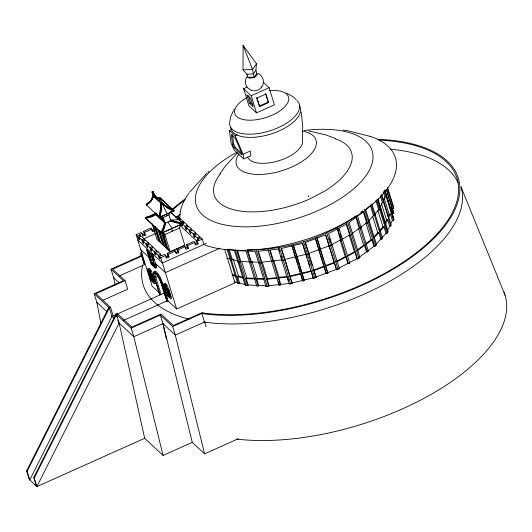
<?xml version="1.0" encoding="UTF-8"?>
<svg xmlns="http://www.w3.org/2000/svg" width="532" height="532" viewBox="0 0 532 532"><rect width="100%" height="100%" fill="white"/><g stroke="black" fill="none" stroke-linecap="round" stroke-linejoin="round"><path stroke-width="0.8" d="M243.024 69.832L243.131 45.419L256.477 63.8L255.892 70.157L256.883 73.363L254.296 77.133L247.919 77.379L246.921 74.174L243.024 69.832L252.594 69.459L256.477 63.8M148.721 268.806L148.727 268.647A5.047 1.144 65.9 0 1 151.407 271.14L155.55 283.237L154.433 283.736L150.649 280.211L147.617 269.145A5.047 1.144 65.9 0 1 150.297 271.639L154.433 283.736M164.827 283.795L164.834 283.636A5.047 1.144 65.9 0 1 167.514 286.13L171.656 298.226L170.546 298.725L166.755 295.2L163.723 284.128A5.047 1.144 65.9 0 1 166.403 286.622L170.546 298.725M160.631 208.724L160.744 203.803M160.864 208.943L160.844 203.224L159.514 198.948L160.637 198.443L161.961 202.725A20.555 4.662 65.9 0 0 164.069 207.513L164.521 208.444A20.555 4.662 65.9 0 0 165.924 211.177L165.931 211.197A20.429 4.635 65.9 0 0 167.361 213.731L167.4 213.884M160.272 212.275L160.777 204.933M160.099 213.458L160.345 211.962M160.165 213.146L159.653 215.812M263.4 82.799L262.961 84.781L261.551 87.381M146.639 249.821L150.736 263.074L151.54 264.584L155.331 268.108L151.374 254.23L146.639 249.821L147.75 249.322M151.374 254.23L152.485 253.731L156.588 266.984L156.448 267.609L155.331 268.108M159.387 216.976L160.465 208.192L160.438 202.473L160.671 204.115M159.726 215.5L159.673 217.342L174.011 210.918L173.565 210.014L167.786 207.181M173.239 210.486L173.405 211.024L167.627 208.192L161.402 202.978L161.336 209.874L160.185 216.943L161.263 208.158L161.236 202.439L167.46 207.653L172.016 209.994L173.804 210.233L169.103 208.039L165.751 205.824M153.655 195.39L153.096 195.636L150.815 200.471L146.293 204.408L146.506 205.093M153.096 195.636L152.764 197.857M153.495 196.394L151.214 201.229L146.699 205.166L146.293 204.408L149.372 202.326L151.374 200.225M155.79 213.438L145.509 218.047L161.615 233.036L182.915 223.493L182.509 222.735L182.961 223.64L161.662 233.182L161.449 232.497A41.237 18.414 87.8 0 0 163.756 227.071L164.774 222.542L163.517 226.845A41.237 18.414 87.8 0 1 161.209 232.271L161.376 232.817M165.006 222.762L165.572 222.509L164.594 225.974M152.119 223.773L156.94 239.333L170.2 251.676L184.777 245.146L179.477 228.029L180.388 224.451M153.116 196.707L151.52 200.251L148.195 203.756M246.702 76.934C244.959 79.933 244.806 83.936 246.915 86.796M233.382 110.716L230.569 117.12L229.897 121.123A36.296 16.705 -17.2 0 0 269.471 130.945A36.296 16.705 -17.2 0 0 296.909 100.501M230.336 249.328L234.359 250.326L245.205 285.371L247.599 285.691L236.753 250.652L245.937 251.031L256.783 286.076L258.1 286.13L247.254 251.084L255.121 251.417L265.967 286.455L268.746 286.349L257.9 251.31L258.2 250.658L261.764 262.163L261.458 262.815L258.685 262.921M261.764 262.163L271.985 261.039L271.679 261.684L273.142 261.525L273.754 260.221L279.047 277.338L278.748 277.99L280.73 284.407L280.43 285.059L278.968 285.219L268.121 250.18L268.421 249.528M284.859 258.838L292.161 283.563L289.189 284.088L278.336 249.049L278.642 248.397M268.746 286.349L269.052 285.697L267.064 279.28L267.37 278.628L262.309 262.289M278.968 285.219L279.267 284.567L269.052 285.697M380.034 207.6L382.362 202.626L380.227 195.716M383.313 200.591L385.022 196.933L383.359 191.567M380.872 208.178L379.742 209.821L378.691 209.781L374.674 214.243M383.911 201.681L383.532 202.493L382.362 202.626M384.829 223.42L386.491 219.869L381.437 203.53M388.174 216.265L389.151 214.177L384.097 197.844M385.334 224.717L387.662 219.736L386.491 219.869M388.692 217.528L390.322 214.05L389.151 214.177M387.655 230.423L389.65 226.153L387.662 219.736M390.681 223.952L392.31 220.467L390.322 214.05M382.003 237.724L385.979 233.315L387.03 233.355L388.154 231.713L378.019 198.975M389.65 226.153L390.814 226.027L391.2 225.216L381.777 194.772M392.31 220.467L393.474 220.341L393.846 218.778L384.902 189.877M119.128 323.064L36.901 486.581L34.248 478.022L116.481 314.505L119.128 323.064L144.671 438.295L36.901 486.581L29.247 479.458L26.6 470.906L108.827 307.383M115.451 314.864L111.986 316.414L29.759 479.937L27.105 471.379L109.339 307.862L110.543 307.323L113.19 315.875M36.389 486.108L33.742 477.55L115.969 314.033L117.173 313.494L131.83 327.133L161.01 314.06L173.339 325.531L202.519 312.457L203.384 313.022A165.033 75.95 -17.2 0 0 432.19 238.981A165.033 75.95 -17.2 0 0 378.884 140.062M152.491 198.363L150.443 201.422L146.533 204.627M162.127 216.484L163.357 217.415L168.957 214.901L170.652 211.683M233.774 109.891L234.226 109.1M219.789 174.037L225.608 165.738L237.445 152.91M255.892 70.157L253.298 73.928L254.296 77.133M189.711 192.152L206.862 173.153M250.093 261.877L240.91 261.498L240.318 262.156L237.924 261.837M257.967 262.203L251.41 261.937L250.811 262.595L249.501 262.542M247.599 285.691L248.198 285.032L246.21 278.615L246.808 277.95L254.456 278.269M258.1 286.13L258.692 285.465L256.71 279.047L257.302 278.389L264.384 278.682M265.967 286.455L266.565 285.797L258.692 285.465M368.882 206.416L365.75 209.887L376.596 244.933L374.787 246.542L373.929 246.329L367.579 251.038M368.782 220.773L373.477 215.566L374.528 215.613L375.273 214.782M369.314 221.398L367.506 223.008L366.641 222.795L360.29 227.503M373.55 237.265L377.727 232.637L378.777 232.684L380.766 239.101L376.071 244.308M379.462 230.708L382.94 226.851L383.991 226.898L385.979 233.315M374.082 237.89L378.777 232.684M380.021 231.3L383.991 226.898M380.766 239.101L381.81 239.147L382.561 238.316L371.948 204.042M207.852 172.275L208.87 171.437M237.698 260.946L232.324 259.609L231.48 260.241L230.403 259.968M245.252 284.54L239.613 283.144L237.624 276.726L238.476 276.095L242.499 277.099M227.078 249.229L237.691 283.503L238.762 283.769L239.613 283.144M247.141 249.774C285.637 250.406 324.886 238.23 356.114 215.666M360.683 212.288L362.638 210.838M374.787 246.542L363.941 211.503L357.59 216.205L368.437 251.25L367.373 252.035L356.526 216.996L349.112 222.482L359.958 257.528L357.597 259.004L356.985 258.632L354.997 252.215L354.385 251.849L349.085 234.732L350.309 235.47L352.676 233.994M352.43 233.322L359.226 228.288L360.091 228.501L361.148 227.716M357.491 249.767L363.669 245.192L364.526 245.405L366.515 251.822L367.373 252.035M366.003 243.463L371.083 239.699L371.941 239.912L373.929 246.329M357.112 250.891L364.526 245.405M365.59 244.62L371.941 239.912M359.1 257.315L366.515 251.822M154.812 214.363L155.896 213.784M145.582 217.734L145.741 218.266A40.858 31.355 34.5 0 0 152.897 216.245L155.936 214.702L155.77 214.17L152.724 215.706A40.858 31.355 34.5 0 1 145.575 217.721L145.901 217.262A41.237 31.641 34.5 0 0 152.232 215.573M168.957 214.901L170.779 220.787L165.173 223.3L155.703 214.482L154.227 215.294M337.64 228.78L328.53 233.601L339.376 268.64L336.616 269.877L328.69 245.352L329.328 246.343L330.791 245.797L332.094 245.106L331.483 244.74L340.586 239.919L337.029 228.414L337.64 228.78L348.487 263.819L349.79 263.134L338.944 228.088L346.744 223.959L357.597 259.004M341.896 239.227L349.697 235.097L346.139 223.593L346.744 223.959M342.502 239.6L341.198 240.291L339.981 239.553L345.275 256.663L345.886 257.036L347.875 263.453L348.487 263.819M336.171 261.485L345.275 256.663M347.29 255.599L354.385 251.849M336.783 261.857L345.886 257.036M347.19 256.344L354.997 252.215M347.875 263.453L338.764 268.274L339.376 268.64M356.985 258.632L349.178 262.761L349.79 263.134M154.061 214.755L155.371 214.11M153.289 215.134L154.626 214.509M263.174 82.174L269.132 87.72L274.432 104.831L256.49 112.87L248.916 105.815L243.616 88.698L247.353 87.029M251.889 90.221L252.015 90.161A4.908 2.254 -17.2 0 0 252.64 90.54M243.616 88.698L251.197 95.753L269.132 87.72M256.53 97.589L257.003 98.021L265.973 94.004L268.62 102.563L259.656 106.58L256.776 98.367M249.481 103.301L253.272 106.826L250.625 98.267L246.835 94.743L249.481 103.301L250.599 102.802L252.76 104.817M259.184 106.147L268.148 102.124L268.62 102.563M243.636 158.915L243.117 154.24L250.326 151.015L250.845 155.683L243.636 158.915L234.16 150.097L231.034 143.002L229.432 130.466L231.593 129.495M229.432 130.466L235.117 135.76L237.279 134.789M232.617 144.578L231.334 134.516L235.204 138.12L241.621 152.95L241.847 154.965L233.96 147.63L232.617 144.578L233.728 144.079L232.544 134.796M233.96 147.63L235.078 147.131L241.741 153.336M163.843 204.66A20.555 17.642 -47.1 0 1 161.961 202.725L160.844 203.224L153.263 196.175L151.939 191.892L153.056 191.394A5.686 1.29 65.9 0 0 154.42 194.28L154.632 194.652A5.686 1.29 65.9 0 0 155.47 195.922L159.62 199.779M151.939 191.892A5.686 1.29 65.9 0 0 153.302 194.785L153.515 195.151A5.686 1.29 65.9 0 0 154.353 196.428L155.47 195.922M160.072 198.237L160.637 197.984L161.036 198.742L157.585 198.376M160.238 198.768L160.804 198.522L172.847 209.734M160.677 202.692L161.562 201.967L161.728 202.506M161.003 203.763L161.888 203.038M147.756 217.209L155.836 213.591M157.864 215.081L158.476 217.063L159.015 216.823L157.386 215.307L156.847 215.546L156.029 212.9M160.019 216.411L159.228 216.438M159.627 217.196L173.964 210.772L173.565 210.014M161.249 218.898L160.165 217.894L159.627 218.133L159.008 216.145M164.022 221.485L162.938 220.474L162.4 220.714L161.376 217.408L163.005 218.918L164.029 222.23M159.427 292.939L152.039 286.063L136.145 234.718L141.093 232.504L142.124 233.455L142.948 236.128L145.376 235.044L144.551 232.371L143.527 231.413L150.809 228.148L151.839 229.106L152.664 231.779L154.486 230.961M175.5 217.089L177.622 216.138L179.164 217.568L179.577 218.905M170.054 220.501L173.971 221.771A40.858 31.355 34.5 0 0 182.19 223.201L182.356 223.739A41.237 31.641 34.5 0 1 175.141 222.576L170.22 221.039L170.054 220.501L170.612 220.255L174.529 221.525A40.858 31.355 34.5 0 0 182.749 222.948M142.124 233.455L139.597 234.585L140.528 236.401M144.551 232.371L151.839 229.106M160.79 242.173L159.367 240.85L158.835 241.096L154.859 228.255L155.397 228.015A2.52 0.572 65.9 0 1 155.204 226.765M136.145 234.718L137.682 236.155L140.115 235.064M177.342 218.386L179.164 217.568M142.529 234.905L144.352 234.087L145.376 235.044M151.64 230.822L154.067 229.738L153.243 227.058M137.682 236.155L138.513 238.828L139.537 239.779L138.712 237.106L141.14 236.022L144.219 238.881L144.837 240.89M178.366 219.337L180.188 218.526L183.267 221.392L183.892 223.393M160.731 242.858L156.754 230.023L157.292 229.777M138.513 238.828L139.723 238.283M144.245 238.595L155.457 233.575M158.855 231.972A2.52 0.572 65.9 0 1 159.141 230.715A2.52 0.572 65.9 0 1 160.75 233.741L164.72 246.575L165.259 246.336L163.364 244.574L162.825 244.813L158.855 231.972L159.394 231.733A2.52 0.572 65.9 0 1 159.294 230.323M138.712 237.106L141.791 239.972L144.219 238.881M181.445 222.203L183.267 221.392M141.791 239.972L142.616 242.645L143.647 243.603L142.815 240.93L145.243 239.839L148.322 242.705L148.947 244.713M164.594 225.98A40.858 18.248 87.8 0 1 162.007 232.238L161.209 232.278M182.19 223.207L184.298 222.343L187.377 225.209L187.995 227.217M181.252 223.812L181.665 225.149L182.882 224.61M168.371 249.229L166.948 247.905L166.41 248.145L162.44 235.31L162.978 235.071A2.52 0.572 65.9 0 1 162.785 233.814M179.477 228.029L164.907 234.559L162.493 232.311M142.815 240.93L145.894 243.796L148.322 242.705M182.383 223.912L184.943 226.3L187.377 225.209M145.894 243.796L146.726 246.469L147.75 247.42L146.918 244.747L149.352 243.663L152.431 246.522L152.844 247.859M184.943 226.3L185.774 228.973L186.798 229.93L185.974 227.25L188.401 226.167L191.48 229.033L191.892 230.369M168.844 249.668L168.305 249.907L164.335 237.073L164.873 236.833M185.774 228.973L186.985 228.428M146.918 244.747L150.004 247.613L152.431 246.522M185.974 227.25L189.053 230.117L191.48 229.033M150.004 247.613L150.829 250.286L151.853 251.244L151.028 248.57L153.455 247.48L156.534 250.346L156.947 251.683M189.053 230.117L189.877 232.79L190.908 233.748L190.077 231.074L192.504 229.984L195.583 232.85L196.002 234.186M150.829 250.286L152.046 249.741M115.098 285.099L113.668 277.757L111.022 269.205L140.195 256.131L140.189 255.56A166.29 76.528 -17.2 0 1 141.199 251.915M119.121 276.015L144.558 264.623L141.911 256.065L112.731 269.139L125.06 280.61L127.713 289.169L103.068 300.208M151.028 248.57L154.107 251.437L156.534 250.346M190.077 231.074L193.156 233.94L195.583 232.85M154.107 251.437L154.932 254.11L155.962 255.061L155.131 252.387L157.565 251.303L160.644 254.163L161.056 255.5M193.156 233.94L193.987 236.614L195.011 237.571L194.187 234.891L196.614 233.807L199.693 236.673L200.105 238.01M154.932 254.11L156.149 253.565M193.987 236.614L195.197 236.068M155.131 252.387L158.21 255.254L160.644 254.163M194.187 234.891L197.266 237.757L199.693 236.673M158.21 255.254L159.041 257.927L160.066 258.885L159.241 256.211L164.701 254.469L165.731 255.427L166.556 258.1L168.983 257.009L168.159 254.336L167.134 253.378L174.416 250.113L175.447 251.071L176.272 253.744L178.705 252.653L177.874 249.98L176.85 249.029L184.132 245.764L185.163 246.715L185.987 249.395L188.421 248.304L187.59 245.631L186.566 244.673L193.854 241.408L194.878 242.366L195.703 245.039L198.137 243.949L197.305 241.275L196.281 240.324L198.802 239.194L198.29 238.715L200.717 237.624L202.26 239.061L203.916 244.407M159.241 256.211L160.777 257.641L165.731 255.427M168.159 254.336L175.447 251.071M177.874 249.98L185.163 246.715M187.59 245.631L194.878 242.366M197.305 241.275L202.26 239.061M151.075 263.074L147.444 251.337L151.228 254.861L154.805 266.858L151.075 263.074L152.185 262.575L149.04 252.401M165.532 257.142L167.959 256.052L168.983 257.009M175.853 252.52L177.675 251.703L178.705 252.653M185.568 248.165L187.39 247.347L188.421 248.304M194.679 244.082L197.106 242.998L198.137 243.949M151.407 263.699L152.518 263.2L155.351 265.834M206.389 243.297L162.433 262.988L137.801 240.065M100.954 323.509L96.824 302.302L94.171 293.744L123.351 280.677L111.022 269.205M125.06 280.61L95.886 293.684L110.543 307.323M155.477 267.483L156.588 266.984M148.468 272.091A3.784 0.858 65.9 0 1 148.9 270.209A3.784 0.858 65.9 0 1 151.314 274.738L153.628 282.226L150.789 279.579L148.468 272.091L149.585 271.593A3.784 0.858 65.9 0 1 149.372 270.808M151.786 275.177L152.897 274.678M219.982 248.171L165.412 272.617L155.464 263.36M150.789 279.579L151.899 279.081L153.608 280.67M224.75 249.634L235.031 282.844L176.671 308.986L168.145 301.052L167.035 301.551L161.735 284.434A10.088 2.288 65.9 0 0 155.297 272.351A10.088 2.288 65.9 0 0 154.154 277.385L159.926 294.941L154.632 277.824L158.017 276.308M161.735 284.434L162.845 283.935A10.088 2.288 65.9 0 0 158.057 273.854A10.088 2.288 65.9 0 0 154.506 271.865M164.581 287.081A3.784 0.858 65.9 0 1 165.006 285.192A3.784 0.858 65.9 0 1 167.42 289.727L169.735 297.215L166.895 294.568L164.581 287.081L165.691 286.582A3.784 0.858 65.9 0 1 165.405 284.7M167.893 290.166L169.003 289.667M116.954 314.193L164.827 292.746M166.895 294.568L168.006 294.07L170.852 296.716L168.531 289.228M123.59 320.364L167.274 300.793M116.934 317.145L115.969 314.033L131.138 328.144L160.312 315.07L172.641 326.542L175.294 335.1L204.594 453.829L238.19 438.78M205.299 322.232L204.468 322.033L175.294 335.1L162.965 323.629L133.785 336.703L118.623 322.585L117.898 320.257M172.641 326.542L201.821 313.474L202.645 313.674A166.29 76.528 -17.2 0 0 433.733 238.549A166.29 76.528 -17.2 0 0 377.82 139.324M144.458 438.095L163.091 455.432L192.265 442.358L204.594 453.829M152.491 215.487L153.848 214.881M152.657 216.019L153.455 215.666M153.05 215.234L151.667 215.819A41.237 31.641 34.5 0 1 145.342 217.508L145.555 218.193L161.662 233.182M325.684 235.104L329.009 245.851L320.284 249.122L316.726 237.611L317.045 238.11L325.77 234.838L336.616 269.877M317.045 238.11L327.892 273.155L326.435 273.701L326.116 273.202L323.808 266.286L313.627 270.11L316.254 277.524L314.798 278.07L313.282 278.435L302.435 243.397L293.385 245.591L304.231 280.63L302.721 281.002L291.868 245.365L295.44 257.468L296.949 257.096L296.929 255.912L304.231 280.63M333.99 262.462L325.265 265.741L327.892 273.155M313.947 270.608L324.128 266.785M325.584 266.239L334.309 262.961M315.935 277.026L326.116 273.202M327.572 272.657L336.297 269.378M392.583 215.36L392.563 213.871L393.773 213.578L393.76 212.833L386.478 189.299L386.485 190.044L385.281 190.336L385.301 191.826M387.615 188.022L393.687 207.633L393.7 208.378L392.49 208.67L392.51 210.153M292.161 283.563L281.315 248.524L291.875 245.957M270.123 250.133L273.448 260.873L282.206 259.909L281.9 260.56L283.363 260.394L284.879 260.028L284.866 259.436L295.426 256.87M302.661 243.57L305.986 254.309L296.942 256.504L293.378 244.999M290.159 275.955L300.72 273.395L302.721 281.002M302.229 273.022L311.28 270.828L313.282 278.435M290.166 276.547L300.726 273.987M302.236 273.621L311.287 271.426M292.154 282.971L302.715 280.404M304.224 280.038L313.275 277.844M160.87 198.203L157.419 197.838M160.804 198.522L159.613 198.642M385.022 196.933L386.192 196.807L386.565 195.244M257.9 251.31L268.121 250.18M278.336 249.049L269.584 250.02L280.43 285.059M267.37 278.628L276.8 277.591M279.047 277.338L287.014 276.46M267.064 279.28L277.285 278.15M278.748 277.99L287.506 277.019M280.73 284.407L289.488 283.443M246.921 74.174L253.298 73.928L252.594 69.459L243.131 45.419L243.443 46.982M246.21 278.615L255.393 278.994M256.71 279.047L263.792 279.347M248.198 285.032L256.617 285.378M343.127 130.121L348.387 130.905L370.558 136.491M308.833 130.939L325.817 134.895L335.346 138.473M356.526 216.996L355.669 216.783L359.226 228.288M226.738 258.226L230.496 259.157M232.132 274.525L235.137 275.27M232.038 275.337L235.796 276.274M237.624 276.726L243.264 278.123M234.02 281.754L237.784 282.692M174.696 222.057L175.706 222.316M157.173 198.084L157.738 198.237M251.609 90.44L247.493 87.694M286.582 92.987L293.272 96.95L296.271 99.703M156.647 197.352L158.297 197.984L160.637 197.984L160.85 198.669L174.011 210.918M258.013 73.456C261.139 74.959 263.506 78.171 263.387 81.729M165.272 205.758L166.037 206.236A20.555 17.642 -47.1 0 0 168.504 207.42L171.218 208.318M166.982 206.735L164.807 205.099M166.157 206.576L164.082 204.887M163.916 204.348L165.046 205.319M155.131 196.188L155.623 196.634M163.071 203.576L164.149 204.567M164.315 205.106L161.961 202.725M154.353 196.428L159.088 200.837A5.686 1.29 65.9 0 0 159.494 200.717L159.56 200.604A5.686 1.29 65.9 0 0 159.514 198.948M170.287 211.743L182.35 222.968M170.918 212.434L182.396 223.114M153.429 196.707L153.329 195.856M181.665 225.149L182.695 226.107L181.864 223.433M179.656 225.189L196.301 240.67M170.612 220.255L175.301 221.565A41.237 31.641 34.5 0 0 182.509 222.728M162.167 216.311L163.357 217.415L165.173 223.3M146.46 204.946L159.673 217.342M140.78 249.694L150.024 258.293M141.964 253.185A165.033 75.95 -17.2 0 0 141.399 255.347L141.911 256.065M141.399 255.593L144.558 264.623M167.035 301.551L161.263 283.995A8.831 2.002 65.9 0 0 155.63 273.421A8.831 2.002 65.9 0 0 154.632 277.824M113.668 277.757L118.955 282.678M94.171 293.744L109.339 307.862L111.986 316.414M96.824 302.302L107.132 311.898M111.973 316.4L114.4 318.661M26.6 470.906L27.105 471.379M33.742 477.55L34.248 478.022M162.287 202.785L163.311 203.796M162.453 203.317L163.238 204.108M154.905 195.909L155.371 196.408M161.562 201.967L162.526 203.005M163.085 232.324L164.907 234.559L170.2 251.676M393.281 207.008L393.687 207.633M318.508 249.169L319.147 250.166L320.61 249.621L319.965 248.624L323.336 259.516M152.185 262.575L152.518 263.2M233.728 144.079L235.078 147.131M235.117 135.76L243.117 154.24M505.081 295.194L461.005 186.912A166.29 76.528 -17.2 0 1 382.315 285.318A166.29 76.528 -17.2 0 1 203.51 321.986M206.037 326.748L201.821 313.474M387.382 187.982L393.7 208.378M386.485 190.044L393.773 213.578M390.787 207.42L392.33 212.414M392.563 213.871L390.574 207.453L390.601 208.936M384.935 190.709L393.86 219.523M384.29 190.669L393.474 220.341M381.158 194.818L390.814 226.027M377.454 199.181L387.775 232.531M376.656 199.852L387.03 233.355M375.845 200.577L378.691 209.781M377.886 210.512L382.94 226.851M371.203 204.867L381.81 239.147M370.152 204.827L373.477 215.566M372.666 216.298L377.727 232.637M364.593 209.389L375.851 245.757M363.083 211.29L366.641 222.795M365.783 222.582L371.083 239.699M358.608 228.853L363.669 245.192M347.642 221.944L358.901 258.313M338.571 228.487L339.283 230.788M340.234 233.861L341.418 237.698M329.581 238.602L330.771 242.439M326.814 232.963L338.073 269.332M323.815 261.072L325.025 264.963M326.435 273.701L315.589 238.662L305.408 242.479L316.254 277.524M315.503 238.928L318.828 249.668L308.646 253.491L305.082 241.98M318.748 249.947L323.808 266.286M265.501 93.566L268.148 102.124M310.01 258.439L308.327 252.993L308.966 253.99L306 254.901L305.986 254.309M310.495 259.995L312.178 265.441M303.539 241.701L314.798 278.07M305.98 253.711L307.183 257.601M308.148 260.713L309.837 266.16M257.003 98.021L259.656 106.58M251.197 95.753L256.49 112.87M248.431 95.8L250.599 102.802M295.659 257.056L298.066 264.836M298.552 266.392L300.234 271.839M284.866 259.436L281.308 247.925L281.315 248.524M279.393 247.56L290.652 283.928M278.881 249.169L279.593 251.47M281.016 256.072L281.727 258.372M287.945 278.449L288.61 280.59M278.389 281.714L279.047 283.855M256.025 250.14L267.283 286.509M252.008 261.272L257.302 278.389M248.085 251.19L251.41 261.937M241.747 261.611L246.808 277.95M237.352 249.987L240.91 261.498M235.024 249.269L246.283 285.637M233.176 258.984L238.476 276.095M228.999 248.87L232.324 259.609M228.155 249.495L238.762 283.769M197.266 237.757L198.09 240.431M196.281 240.324L197.106 242.998M186.566 244.673L187.39 247.347M177.622 216.138L178.094 217.661M178.459 219.45L178.413 219.304A22.158 19.019 -47.1 0 1 175.44 219.862L174.696 219.935A22.158 19.019 -47.1 0 1 170.307 219.802M172.308 228.414L172.262 228.261A22.158 5.027 65.9 0 1 167.979 222.043M176.85 249.029L177.675 251.703M161.236 202.439L161.568 203.51M160.438 202.473L160.77 203.543M165.572 222.509L164.76 226.512A40.858 18.248 87.8 0 1 162.174 232.777L162.007 232.251M164.774 222.542L164.94 223.074M162.12 217.827L162.938 220.474M153.056 191.394L154.16 194.958M160.431 217.003L161.249 219.65M159.753 216.571L160.165 217.894M156.98 213.984L157.386 215.307M162.978 235.071L166.948 247.905M155.244 213.013L155.703 214.482M167.134 253.378L167.959 256.052M159.394 231.733L163.364 244.574M155.397 228.015L159.367 240.85M146.859 204.162L147.025 204.694M160.777 257.641L176.671 308.986M157.565 251.303L157.977 252.64M145.901 217.262L146.067 217.794M165.691 286.582L168.006 294.07M165.219 286.143L166.423 290.033M162.845 283.935L168.145 301.052M162.612 284.274L167.673 300.613M152.345 254.363L154.28 260.62M155.005 262.968L155.976 266.1M143.527 231.413L144.352 234.087M149.126 253.771L150.496 258.213M150.729 258.951L151.174 260.401M161.036 294.442L155.743 277.325A8.831 2.002 65.9 0 1 155.391 272.384M152.425 274.239L154.745 281.727M149.585 271.593L151.899 279.081M149.106 271.154L151.035 277.378M160.312 315.07L162.965 323.629L192.265 442.358M131.138 328.144L133.785 336.703L163.091 455.432M162.965 323.629L166.383 339.05M301.198 111.906L302.708 126.131L302.422 143.228A28.728 13.22 -17.2 0 1 275.835 161.588A28.728 13.22 -17.2 0 1 247.699 157.213M171.716 228.461L172.188 231.294M166.609 214.476L166.715 215.906M390.501 202.253L390.521 203.736M144.052 264.151L144.046 263.899A165.033 75.95 -17.2 0 1 144.611 261.744M504.057 292.241A176.385 81.17 -17.2 0 1 427.056 396.653A176.385 81.17 -17.2 0 1 236.886 439.106M189.013 319.147A166.29 76.528 -17.2 0 1 142.643 264.983M177.349 216.717A165.033 75.95 -17.2 0 1 180.341 214.197M390.422 149.219A165.033 75.95 -17.2 0 1 458.118 182.835M152.451 230.595A166.29 76.528 -17.2 0 1 153.349 229.385M171.989 209.555A166.29 76.528 -17.2 0 1 185.488 198.675M172.967 209.675A165.033 75.95 -17.2 0 1 184.69 200.125M162.44 235.31A2.52 0.572 65.9 0 1 162.726 234.053A2.52 0.572 65.9 0 1 164.335 237.073M154.859 228.255A2.52 0.572 65.9 0 1 155.145 226.998A2.52 0.572 65.9 0 1 156.754 230.023M159.68 230.476A2.52 0.572 65.9 0 1 159.946 230.775M163.038 233.654A2.52 0.572 65.9 0 1 163.264 233.814M163.53 234.113A2.52 0.572 65.9 0 1 163.823 234.539M164.415 235.643A2.52 0.572 65.9 0 1 164.667 236.248M152.657 216.025A40.858 31.355 34.5 0 1 151.833 216.358M150.988 216.664A40.858 31.355 34.5 0 1 150.117 216.95M148.328 217.462A40.858 31.355 34.5 0 1 147.404 217.674M146.46 217.867A40.858 31.355 34.5 0 1 145.502 218.04M182.915 223.487A41.237 31.641 34.5 0 1 180.84 223.274M178.533 222.742A40.858 31.355 34.5 0 1 177.502 222.556M162.094 231.347A40.858 18.248 87.8 0 1 161.741 232.085M160.637 198.443A5.686 1.29 65.9 0 1 160.75 199.773M162.327 231.566A40.858 18.248 87.8 0 1 161.974 232.304M157.678 273.98A8.831 2.002 65.9 0 1 158.709 275.47M159.766 277.298A8.831 2.002 65.9 0 1 160.77 279.34M161.083 280.045A8.831 2.002 65.9 0 1 161.662 281.455M161.921 282.146A8.831 2.002 65.9 0 1 162.373 283.496M150.41 270.163A3.784 0.858 65.9 0 1 150.855 270.801M166.117 284.693A3.784 0.858 65.9 0 1 166.516 285.145M370.784 136.525A112.252 51.657 -17.2 0 1 357.777 215.274A112.252 51.657 -17.2 0 1 204.813 245.026M180.049 220.035A112.252 51.657 -17.2 0 1 187.796 194.765M188.208 194.173A112.252 51.657 -17.2 0 1 189.066 192.99M335.453 138.852A71.893 33.084 -17.2 0 1 325.484 190.649L309.863 198.915A71.893 33.084 -17.2 0 1 232.67 209.455A71.893 33.084 -17.2 0 1 220.308 173.931M302.914 131.151A41.656 19.172 -17.2 0 1 309.132 155.942A41.656 19.172 -17.2 0 1 257.009 174.436A41.656 19.172 -17.2 0 1 239.001 153.828M304.138 130.506A92.076 42.374 -17.2 0 1 362.651 179.902A92.076 42.374 -17.2 0 1 223.626 224.677A92.076 42.374 -17.2 0 1 237.079 152.099M269.644 90.613A28.096 12.928 -17.2 0 1 285.179 106.38A28.096 12.928 -17.2 0 1 243.31 119.574A28.096 12.928 -17.2 0 1 246.283 97.974M299.41 105.489A36.296 16.705 -17.2 0 1 271.22 133.918A36.296 16.705 -17.2 0 1 230.669 127.407M261.059 86.769A4.908 2.254 -17.2 0 1 261.072 87.374M260.76 88.039A4.908 2.254 -17.2 0 1 253.518 90.759M256.883 73.363A5.047 2.321 -17.2 0 1 253.072 77.599A5.047 2.321 -17.2 0 1 247.566 76.229M308.414 196.035L308.593 196.381L308.414 196.035"/></g></svg>
